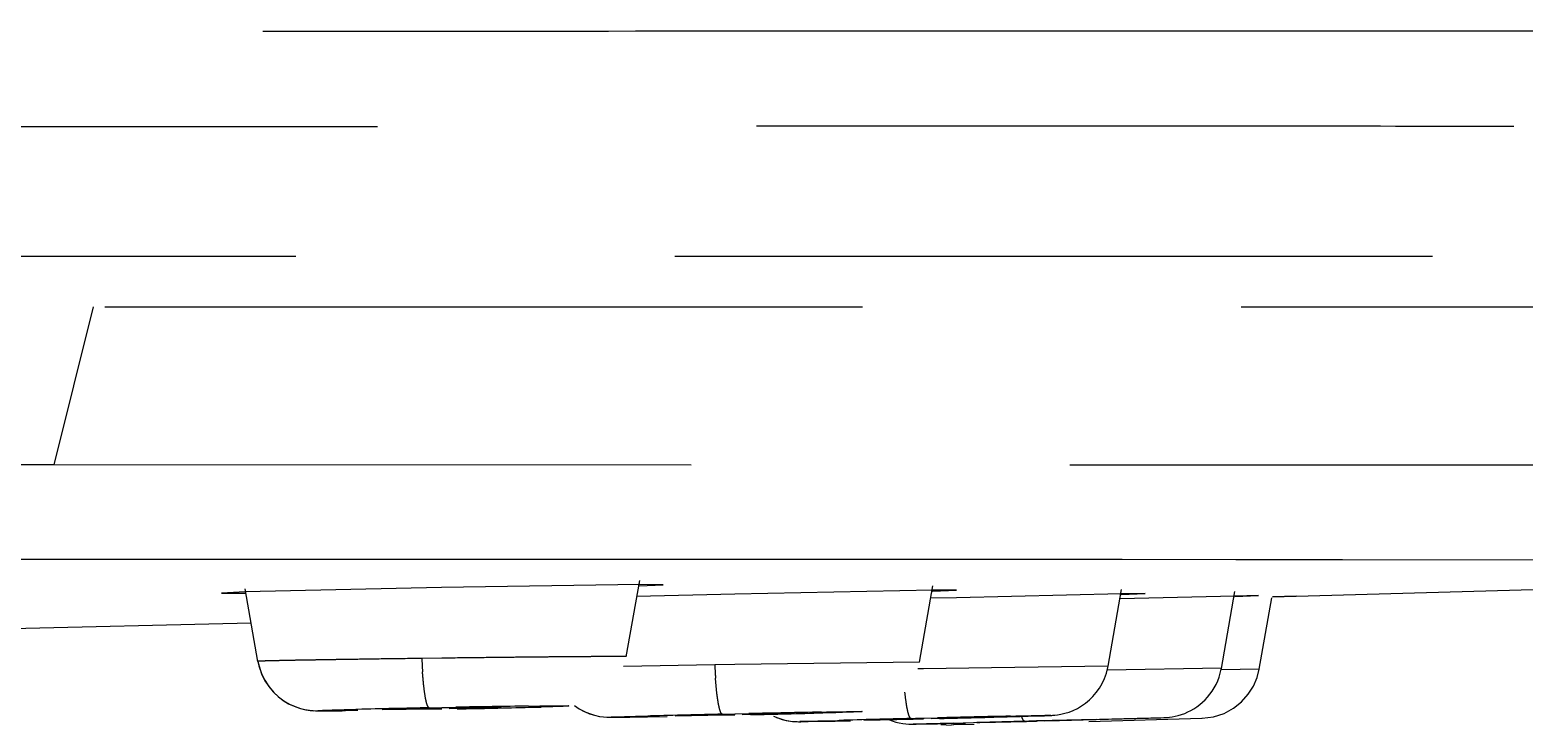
# Model space of a CAD drawing. Header units: millimetres. Extents: x 1236 to 1656, y -100 to 494.
# Drawn here: x 1508.289 to 1510.794, y 344.928 to 346.093 of the extents above; entities that cross this region are included whole.
import ezdxf

# ---------------------------------------------------------------- set-up
doc = ezdxf.new("R2010")
doc.units = ezdxf.units.MM
doc.header["$LTSCALE"] = 0.1
doc.linetypes.add('HIDDENX2', pattern=[19.05, 12.7, -6.35])
doc.layers.add('HIDDEN', color=8, linetype='HIDDENX2')

msp = doc.modelspace()

# ---------------------------------------------------------------- linework, layer by layer
at = {"layer": 'HIDDEN'}
for p, q in [((1509.7604, 346.0913), (1509.8013, 346.0913)), ((1509.8013, 346.0913), (1510.2449, 346.0915)), ((1510.2449, 346.0915), (1510.2934, 346.0915)), ((1510.2934, 346.0915), (1510.8947, 346.0912)), ((1512.5448, 345.7134), (1507.4931, 345.7134)), ((1474.1245, 345.6287), (1512.7541, 345.6287)), ((1508.395, 345.6287), (1508.3287, 345.3641)), ((1508.3287, 345.3641), (1503.0116, 345.3633)), ((1511.3021, 345.3634), (1508.3287, 345.3642)), ((1507.8308, 345.2062), (1508.6115, 345.2062)), ((1508.6115, 345.2062), (1508.6996, 345.2062)), ((1508.6996, 345.2062), (1508.9637, 345.2061)), ((1508.9637, 345.2061), (1508.9789, 345.2061)), ((1508.9789, 345.2061), (1509.2162, 345.2061)), ((1509.2162, 345.2061), (1509.4548, 345.2061)), ((1509.4548, 345.2061), (1509.4709, 345.2061)), ((1509.4709, 345.2061), (1509.8437, 345.206)), ((1509.8437, 345.206), (1509.9085, 345.206)), ((1509.9085, 345.206), (1510.1197, 345.206)), ((1510.1197, 345.206), (1510.3102, 345.2059)), ((1510.3102, 345.2059), (1510.4135, 345.2058)), ((1510.4114, 345.144), (1512.4384, 345.2033)), ((1510.4135, 345.2058), (1510.4893, 345.2058)), ((1510.4893, 345.2058), (1512.4364, 345.2034)), ((1508.9789, 345.1587), (1508.6498, 345.1514)), ((1509.311, 345.1636), (1508.9789, 345.1587)), ((1509.2886, 345.0428), (1509.3111, 345.1702)), ((1509.3102, 345.1615), (1509.3505, 345.1633)), ((1509.3505, 345.1633), (1509.311, 345.1636)), ((1509.7799, 345.0334), (1509.8025, 345.1614)), ((1508.6498, 345.1514), (1508.6102, 345.1495)), ((1508.6102, 345.1495), (1508.6497, 345.1491)), ((1508.671, 345.035), (1508.6496, 345.1564)), ((1509.4703, 345.1477), (1509.3058, 345.1439)), ((1509.8024, 345.1543), (1509.4703, 345.1477)), ((1509.8423, 345.1417), (1509.7989, 345.1407)), ((1509.8019, 345.1528), (1509.8419, 345.1545)), ((1509.8419, 345.1545), (1509.8024, 345.1543)), ((1510.1187, 345.1481), (1509.8423, 345.1417)), ((1510.0962, 345.0271), (1510.1188, 345.1555)), ((1510.3086, 345.1443), (1510.1164, 345.1395)), ((1510.1183, 345.1471), (1510.1582, 345.1486)), ((1510.1582, 345.1486), (1510.1187, 345.1481)), ((1510.2861, 345.0233), (1510.3088, 345.1521)), ((1510.3084, 345.1438), (1510.3482, 345.1451)), ((1510.3482, 345.1451), (1510.3086, 345.1443)), ((1510.3494, 345.0221), (1510.3704, 345.1412)), ((1510.3718, 345.1429), (1510.4114, 345.144)), ((1510.4115, 345.144), (1510.3718, 345.1429)), ((1507.7045, 345.0765), (1508.6596, 345.0996)), ((1508.9791, 345.0403), (1508.9458, 345.0399)), ((1509.7799, 345.0334), (1509.4703, 345.0296)), ((1509.4369, 345.0291), (1509.2839, 345.0266)), ((1509.4703, 345.0296), (1509.4369, 345.0291)), ((1509.7865, 345.0225), (1509.7772, 345.0223)), ((1509.9005, 345.0244), (1509.7865, 345.0225)), ((1510.0962, 345.0271), (1509.9005, 345.0244)), ((1510.2861, 345.0234), (1510.0947, 345.0203)), ((1510.3494, 345.0222), (1510.286, 345.021)), ((1510.3458, 345.008), (1510.3494, 345.0222)), ((1508.9583, 344.9573), (1509.0026, 344.9581)), ((1509.0791, 344.9581), (1509.0051, 344.9574)), ((1509.0697, 344.9577), (1509.0774, 344.958)), ((1509.0774, 344.958), (1509.0791, 344.9581)), ((1509.1079, 344.9576), (1509.1283, 344.9581)), ((1509.1283, 344.9581), (1509.1459, 344.9585)), ((1508.7817, 344.9521), (1508.7899, 344.9521)), ((1508.7899, 344.9521), (1508.8, 344.9522)), ((1508.8, 344.9522), (1508.8122, 344.9523)), ((1508.8791, 344.9544), (1508.9606, 344.9553)), ((1508.8809, 344.9546), (1508.8791, 344.9544)), ((1508.9414, 344.9562), (1508.8809, 344.9546)), ((1508.9667, 344.9567), (1508.9414, 344.9562)), ((1508.9606, 344.9553), (1508.9791, 344.9556)), ((1508.9791, 344.9569), (1508.9667, 344.9567)), ((1509.0051, 344.9574), (1508.9791, 344.9569)), ((1508.9915, 344.9559), (1509.0168, 344.9564)), ((1509.0168, 344.9564), (1509.0697, 344.9577)), ((1509.2691, 344.9413), (1509.2781, 344.9414)), ((1509.2781, 344.9414), (1509.2945, 344.9416)), ((1509.2945, 344.9416), (1509.3241, 344.9421)), ((1509.3241, 344.9421), (1509.3569, 344.9427)), ((1509.3703, 344.9438), (1509.4525, 344.9452)), ((1509.372, 344.9439), (1509.3703, 344.9438)), ((1509.4323, 344.9456), (1509.372, 344.9439)), ((1509.4575, 344.9462), (1509.4323, 344.9456)), ((1509.4497, 344.9465), (1509.494, 344.9475)), ((1509.4525, 344.9452), (1509.4703, 344.9456)), ((1509.4703, 344.9465), (1509.4575, 344.9462)), ((1509.4962, 344.9471), (1509.4703, 344.9465)), ((1509.483, 344.9459), (1509.5083, 344.9465)), ((1509.5703, 344.9483), (1509.4962, 344.9471)), ((1509.5083, 344.9465), (1509.561, 344.9479)), ((1509.561, 344.9479), (1509.5686, 344.9482)), ((1509.5626, 344.9473), (1509.5828, 344.9478)), ((1509.5686, 344.9482), (1509.5703, 344.9483)), ((1509.5828, 344.9478), (1509.6181, 344.9487)), ((1509.5843, 344.934), (1509.5935, 344.9341)), ((1509.5935, 344.9341), (1509.6386, 344.935)), ((1509.6169, 344.9353), (1509.6454, 344.9361)), ((1509.6181, 344.9487), (1509.6396, 344.9493)), ((1509.6386, 344.935), (1509.6645, 344.9356)), ((1509.6865, 344.9367), (1509.7692, 344.9384)), ((1509.6882, 344.9368), (1509.6865, 344.9367)), ((1509.7483, 344.9385), (1509.6882, 344.9368)), ((1509.7735, 344.9391), (1509.7483, 344.9385)), ((1509.7661, 344.9393), (1509.8104, 344.9404)), ((1509.7692, 344.9384), (1509.7865, 344.9389)), ((1509.7865, 344.9395), (1509.7735, 344.9391)), ((1509.8123, 344.9401), (1509.7865, 344.9395)), ((1509.7995, 344.9392), (1509.8247, 344.9398)), ((1509.8864, 344.9417), (1509.8123, 344.9401)), ((1509.8247, 344.9398), (1509.8772, 344.9413)), ((1509.8707, 344.9326), (1509.9107, 344.9337)), ((1509.8768, 344.9408), (1509.9041, 344.9415)), ((1509.8772, 344.9413), (1509.8847, 344.9416)), ((1509.938, 344.9343), (1509.878, 344.9326)), ((1509.8812, 344.9326), (1509.9593, 344.9345)), ((1509.8847, 344.9416), (1509.8864, 344.9417)), ((1509.9041, 344.9415), (1509.9489, 344.9428)), ((1509.9107, 344.9337), (1509.9561, 344.9349)), ((1509.9632, 344.935), (1509.938, 344.9343)), ((1509.9489, 344.9428), (1509.9754, 344.9436)), ((1509.9561, 344.9349), (1510.0004, 344.9361)), ((1509.9593, 344.9345), (1509.9763, 344.935)), ((1509.9763, 344.9353), (1509.9632, 344.935)), ((1509.9754, 344.9436), (1509.9897, 344.944)), ((1510.0022, 344.936), (1509.9763, 344.9353)), ((1509.9894, 344.9353), (1510.0146, 344.936)), ((1509.9897, 344.944), (1509.9967, 344.9443)), ((1509.9967, 344.9443), (1510.0002, 344.9444)), ((1510.0004, 344.9361), (1510.1224, 344.9393)), ((1510.0763, 344.9378), (1510.0022, 344.936)), ((1510.1249, 344.9388), (1510.0038, 344.9355)), ((1510.0146, 344.936), (1510.0746, 344.9377)), ((1510.0637, 344.9345), (1510.2535, 344.9396)), ((1510.074, 344.9374), (1510.1428, 344.9393)), ((1510.0746, 344.9377), (1510.0763, 344.9378)), ((1510.1224, 344.9393), (1510.1902, 344.9408)), ((1510.1428, 344.9393), (1510.1639, 344.9399)), ((1510.1639, 344.9399), (1510.1846, 344.9406)), ((1510.1846, 344.9406), (1510.1897, 344.9408)), ((1510.1897, 344.9408), (1510.1917, 344.9408)), ((1509.8373, 344.9312), (1509.7697, 344.9297)), ((1509.77, 344.9296), (1509.7745, 344.9297)), ((1509.7745, 344.9297), (1509.8104, 344.9305)), ((1509.7932, 344.9301), (1509.857, 344.9317)), ((1509.8158, 344.9293), (1509.8329, 344.9282)), ((1509.8375, 344.9284), (1509.8331, 344.9282)), ((1509.8353, 344.9317), (1509.8707, 344.9326)), ((1509.8718, 344.9293), (1509.8371, 344.9284)), ((1509.878, 344.9326), (1509.8763, 344.9325)), ((1509.8763, 344.9325), (1509.8812, 344.9326))]:
    msp.add_line(p, q, dxfattribs=at)
for points in [[(1508.671, 345.035), (1508.6727, 345.0274), (1508.6768, 345.0149), (1508.6824, 345.0033)], [(1508.6711, 345.035), (1508.6729, 345.0267), (1508.6772, 345.0141), (1508.6829, 345.0025), (1508.6898, 344.9921), (1508.6975, 344.9831), (1508.7058, 344.9753), (1508.7147, 344.9688), (1508.7239, 344.9634), (1508.7333, 344.9592), (1508.7425, 344.9561), (1508.7513, 344.954), (1508.7588, 344.9529), (1508.7638, 344.9525), (1508.7675, 344.9523), (1508.7702, 344.9522), (1508.7726, 344.9522), (1508.7753, 344.9521), (1508.7817, 344.9521)], [(1510.0002, 344.9444), (1510.0016, 344.9445), (1510.0035, 344.9446), (1510.0068, 344.9449), (1510.0112, 344.9454), (1510.0171, 344.9464), (1510.0239, 344.948), (1510.0308, 344.9501), (1510.0378, 344.9528), (1510.0448, 344.9563), (1510.0517, 344.9603), (1510.0584, 344.965), (1510.0648, 344.9703), (1510.0708, 344.9762), (1510.0764, 344.9828), (1510.0815, 344.99), (1510.0861, 344.9978), (1510.0901, 345.0062), (1510.0933, 345.0153), (1510.0957, 345.0249), (1510.0962, 345.0271)], [(1510.1917, 344.9408), (1510.1931, 344.9409), (1510.1956, 344.9411), (1510.199, 344.9414), (1510.2034, 344.942), (1510.2085, 344.943), (1510.2138, 344.9443), (1510.2193, 344.9459), (1510.2246, 344.9479), (1510.2299, 344.9502), (1510.235, 344.9528), (1510.2401, 344.9557), (1510.245, 344.9589), (1510.2498, 344.9625), (1510.2544, 344.9664), (1510.2588, 344.9706), (1510.263, 344.9751), (1510.2669, 344.98), (1510.2706, 344.9851), (1510.2741, 344.9906), (1510.2771, 344.9963), (1510.2799, 345.0023), (1510.2822, 345.0086), (1510.2842, 345.0152), (1510.2858, 345.022), (1510.2861, 345.0234)], [(1508.6824, 345.0033), (1508.6891, 344.9929), (1508.6966, 344.9839), (1508.7048, 344.9761), (1508.7135, 344.9695), (1508.7225, 344.9641), (1508.7319, 344.9597), (1508.741, 344.9565), (1508.7498, 344.9543), (1508.7574, 344.9531), (1508.7628, 344.9525), (1508.7646, 344.9524)], [(1510.2536, 344.9396), (1510.2726, 344.9419), (1510.2905, 344.9477), (1510.3064, 344.9564), (1510.32, 344.9673), (1510.3311, 344.9799), (1510.3397, 344.9936), (1510.3458, 345.008)], [(1509.2016, 344.9609), (1509.2096, 344.9555), (1509.2182, 344.951), (1509.2269, 344.9473), (1509.2355, 344.9446), (1509.2436, 344.9429), (1509.2505, 344.9419), (1509.2559, 344.9415), (1509.2589, 344.9414), (1509.261, 344.9413), (1509.2629, 344.9413), (1509.2647, 344.9413), (1509.2691, 344.9413)], [(1509.2016, 344.9609), (1509.2093, 344.9557), (1509.2179, 344.9511), (1509.2266, 344.9474), (1509.2353, 344.9447), (1509.2355, 344.9446)], [(1509.0725, 344.9568), (1509.0849, 344.957), (1509.1079, 344.9576)], [(1509.5351, 344.9432), (1509.5424, 344.9402), (1509.5496, 344.9378), (1509.5566, 344.9361), (1509.5634, 344.9349)], [(1509.5402, 344.941), (1509.5474, 344.9385), (1509.5543, 344.9366), (1509.5612, 344.9352), (1509.5671, 344.9345)], [(1509.5671, 344.9345), (1509.5717, 344.9341), (1509.5751, 344.934), (1509.577, 344.9339), (1509.5784, 344.9339), (1509.5797, 344.9339), (1509.5811, 344.9339), (1509.5843, 344.934)], [(1509.7272, 344.9379), (1509.7279, 344.9376), (1509.7341, 344.9352), (1509.7402, 344.9333), (1509.7462, 344.9318), (1509.7519, 344.9308), (1509.7574, 344.9301), (1509.7621, 344.9297), (1509.7651, 344.9296), (1509.7672, 344.9296), (1509.7684, 344.9296), (1509.77, 344.9296)]]:
    msp.add_lwpolyline(points, dxfattribs=at)
for centre, radius, start, end in [((1509.7525, 345.0708), 0.8073, 182.1982, 183.7791), ((1510.2361, 345.0627), 0.7999, 182.4049, 184.0037), ((1509.4851, 318.0837), 26.8788, 90.76867, 91.02854), ((1508.6033, 366.3039), 21.3523, 271.07831, 271.40361), ((1509.3613, 323.5516), 21.4094, 91.07871, 91.40221), ((1510.1589, 313.3806), 31.5739, 91.28695, 91.5062), ((1510.3637, 305.1902), 39.7668, 91.07733, 91.25307), ((1508.7899, 376.4268), 31.489, 271.28668, 271.50716), ((1510.9073, 299.3833), 45.5703, 91.43494, 91.5868), ((1511.2275, 287.4325), 57.5253, 91.289998, 91.411533), ((1508.6757, 390.3725), 45.4475, 271.43475, 271.58746)]:
    msp.add_arc(centre, radius, start, end, dxfattribs=at)
for points, knots in [([(1493.4392, 346.091), (1494.1797, 346.0913), (1495.6579, 346.0916), (1497.8688, 346.0909), (1500.0625, 346.0913), (1501.8744, 346.0911), (1503.3035, 346.0913), (1504.3512, 346.0917), (1505.3739, 346.0925), (1506.207, 346.0929), (1506.8541, 346.0925), (1507.4668, 346.0917), (1508.1908, 346.0906), (1509.0022, 346.0907), (1509.5171, 346.0912), (1509.7604, 346.0913)], [0, 0, 0, 0, 0.136111, 0.271708, 0.406381, 0.539336, 0.604747, 0.669067, 0.731911, 0.792739, 0.82219, 0.850865, 0.905361, 0.95527, 1, 1, 1, 1]), ([(1507.6016, 345.9321), (1507.8255, 345.9318), (1508.1566, 345.931), (1508.5913, 345.9309), (1508.9014, 345.9313), (1509.1991, 345.9317), (1509.5677, 345.9321), (1509.992, 345.9322), (1510.457, 345.9319), (1510.8631, 345.9317), (1511.2103, 345.9318), (1511.5018, 345.9318), (1511.7438, 345.932), (1511.9442, 345.9322), (1512.11, 345.9321), (1512.2473, 345.9314), (1512.3466, 345.9299), (1512.4162, 345.928), (1512.4629, 345.927), (1512.5071, 345.9267), (1512.562, 345.9276), (1512.6022, 345.9292), (1512.6285, 345.9303)], [0, 0, 0, 0, 0.133607, 0.19758, 0.259399, 0.318713, 0.375203, 0.479409, 0.571916, 0.652723, 0.721724, 0.779117, 0.826691, 0.866143, 0.898715, 0.925633, 0.948075, 0.957981, 0.967221, 0.97596, 0.984311, 1, 1, 1, 1]), ([(1508.9458, 345.0399), (1508.9273, 345.0396), (1508.8915, 345.0392), (1508.8475, 345.0385), (1508.8143, 345.038), (1508.7913, 345.0377), (1508.7699, 345.0373), (1508.7503, 345.037), (1508.7326, 345.0367), (1508.717, 345.0364), (1508.7036, 345.0361), (1508.6938, 345.0359), (1508.6871, 345.0357), (1508.683, 345.0356), (1508.6795, 345.0355), (1508.6766, 345.0354), (1508.6746, 345.0353), (1508.6733, 345.0352), (1508.6725, 345.0352), (1508.6719, 345.0351), (1508.6715, 345.0351), (1508.6713, 345.0351), (1508.6711, 345.0351), (1508.6711, 345.035)], [0, 0, 0, 0, 0.201702, 0.391591, 0.480384, 0.564206, 0.642334, 0.714046, 0.778623, 0.835528, 0.884462, 0.925141, 0.942296, 0.957281, 0.970063, 0.980614, 0.988908, 0.992201, 0.994919, 0.99706, 0.99862, 0.999599, 1, 1, 1, 1]), ([(1509.2886, 345.0428), (1509.2886, 345.0429), (1509.2884, 345.0429), (1509.2882, 345.0429), (1509.2877, 345.0429), (1509.287, 345.043), (1509.2862, 345.043), (1509.2847, 345.043), (1509.2823, 345.043), (1509.279, 345.0431), (1509.2749, 345.0431), (1509.2701, 345.0431), (1509.2647, 345.0431), (1509.2585, 345.0431), (1509.2489, 345.043), (1509.2354, 345.0429), (1509.2174, 345.0428), (1509.197, 345.0427), (1509.1746, 345.0425), (1509.1503, 345.0422), (1509.1244, 345.042), (1509.0872, 345.0416), (1509.0386, 345.041), (1508.9992, 345.0406), (1508.9791, 345.0403)], [0, 0, 0, 0, 0.000355, 0.001303, 0.002856, 0.005012, 0.007769, 0.011122, 0.019607, 0.030438, 0.043588, 0.059027, 0.076728, 0.096662, 0.118789, 0.169353, 0.227856, 0.293728, 0.366388, 0.445144, 0.529239, 0.617916, 0.80562, 1, 1, 1, 1]), ([(1508.9583, 344.9572), (1508.9577, 344.9573), (1508.9567, 344.9581), (1508.9559, 344.9595), (1508.9547, 344.9622), (1508.9533, 344.9668), (1508.9511, 344.9774), (1508.9488, 344.9945), (1508.9475, 345.0094), (1508.947, 345.0176)], [0, 0, 0, 0, 0.029022, 0.052203, 0.082594, 0.167192, 0.283746, 0.602657, 1, 1, 1, 1]), ([(1509.4497, 344.9465), (1509.4491, 344.9465), (1509.4482, 344.9473), (1509.4473, 344.9488), (1509.4461, 344.9514), (1509.4447, 344.956), (1509.4431, 344.963), (1509.4416, 344.972), (1509.4397, 344.9868), (1509.4387, 344.9986), (1509.4381, 345.0068)], [0, 0, 0, 0, 0.029003, 0.052099, 0.082397, 0.166837, 0.283307, 0.429672, 0.602362, 1, 1, 1, 1]), ([(1509.7661, 344.9393), (1509.7656, 344.9393), (1509.7648, 344.9398), (1509.764, 344.9408), (1509.763, 344.9427), (1509.7618, 344.9459), (1509.7605, 344.9509), (1509.7591, 344.9573), (1509.7573, 344.9684), (1509.7563, 344.9773), (1509.7556, 344.9836)], [0, 0, 0, 0, 0.031451, 0.054648, 0.084314, 0.165462, 0.277621, 0.419741, 0.589966, 1, 1, 1, 1]), ([(1509.1245, 344.96), (1509.134, 344.9601), (1509.1473, 344.9603), (1509.1638, 344.9604), (1509.1735, 344.9605), (1509.1811, 344.9605), (1509.1862, 344.9605), (1509.1892, 344.9604), (1509.1905, 344.9604), (1509.1912, 344.9604), (1509.1916, 344.9603), (1509.1918, 344.9603), (1509.192, 344.9603), (1509.1919, 344.9602), (1509.1917, 344.9602), (1509.1914, 344.9601), (1509.1907, 344.9601), (1509.1895, 344.96), (1509.1877, 344.9599), (1509.1853, 344.9598), (1509.181, 344.9596), (1509.1744, 344.9594), (1509.165, 344.9591), (1509.1487, 344.9586), (1509.1356, 344.9583), (1509.1263, 344.958)], [0, 0, 0, 0, 0.21288, 0.299706, 0.372298, 0.429913, 0.471807, 0.486641, 0.497358, 0.501176, 0.503967, 0.505738, 0.506507, 0.506911, 0.50827, 0.510645, 0.514042, 0.523909, 0.537875, 0.555923, 0.577981, 0.633792, 0.704634, 0.789834, 1, 1, 1, 1]), ([(1508.8386, 344.9527), (1508.8292, 344.9525), (1508.8159, 344.9524), (1508.7994, 344.9522), (1508.7898, 344.9522), (1508.783, 344.9522), (1508.7786, 344.9522), (1508.7761, 344.9522), (1508.7742, 344.9522), (1508.7726, 344.9523), (1508.772, 344.9523), (1508.7712, 344.9524), (1508.7719, 344.9526), (1508.7725, 344.9526), (1508.7739, 344.9527), (1508.7758, 344.9528), (1508.7782, 344.9529), (1508.7825, 344.9531), (1508.7891, 344.9533), (1508.7986, 344.9536), (1508.8149, 344.9541), (1508.8281, 344.9544), (1508.8374, 344.9547)], [0, 0, 0, 0, 0.212465, 0.299043, 0.371367, 0.4287, 0.451516, 0.470307, 0.484997, 0.495571, 0.502036, 0.504425, 0.506283, 0.512195, 0.522203, 0.536307, 0.554493, 0.576688, 0.632769, 0.703878, 0.78934, 1, 1, 1, 1]), ([(1509.3305, 344.9423), (1509.321, 344.9421), (1509.3077, 344.9418), (1509.2912, 344.9416), (1509.2815, 344.9415), (1509.2739, 344.9414), (1509.2688, 344.9413), (1509.2659, 344.9413), (1509.2643, 344.9414), (1509.2637, 344.9414), (1509.2629, 344.9414), (1509.2636, 344.9415), (1509.2642, 344.9415), (1509.2656, 344.9416), (1509.2684, 344.9418), (1509.2733, 344.942), (1509.2807, 344.9422), (1509.2901, 344.9425), (1509.3064, 344.943), (1509.3196, 344.9433), (1509.3289, 344.9436)], [0, 0, 0, 0, 0.212769, 0.299512, 0.372005, 0.429512, 0.471293, 0.486069, 0.496726, 0.50327, 0.505717, 0.507445, 0.513257, 0.523169, 0.537182, 0.577388, 0.633305, 0.70426, 0.789581, 1, 1, 1, 1]), ([(1509.6471, 344.9352), (1509.6388, 344.935), (1509.6268, 344.9348), (1509.6118, 344.9345), (1509.6027, 344.9343), (1509.595, 344.9341), (1509.5895, 344.9341), (1509.5859, 344.934), (1509.5839, 344.934), (1509.5822, 344.934), (1509.5811, 344.934), (1509.5804, 344.934), (1509.5801, 344.934), (1509.5798, 344.934), (1509.5797, 344.934), (1509.5796, 344.934), (1509.5797, 344.934), (1509.5798, 344.934), (1509.5801, 344.9341), (1509.5805, 344.9341), (1509.581, 344.9341), (1509.5816, 344.9341), (1509.5825, 344.9342), (1509.584, 344.9342), (1509.5871, 344.9344), (1509.5919, 344.9345), (1509.5989, 344.9348), (1509.6074, 344.935), (1509.6136, 344.9352), (1509.6169, 344.9353)], [0, 0, 0, 0, 0.239924, 0.341175, 0.428908, 0.502495, 0.561311, 0.584985, 0.604731, 0.620494, 0.632268, 0.63666, 0.640056, 0.642457, 0.643865, 0.644293, 0.644899, 0.64649, 0.649073, 0.65265, 0.657221, 0.662786, 0.669343, 0.685438, 0.705488, 0.757189, 0.823886, 0.905013, 1, 1, 1, 1]), ([(1509.616, 344.95), (1509.6255, 344.9502), (1509.6388, 344.9504), (1509.6554, 344.9507), (1509.665, 344.9508), (1509.6727, 344.9509), (1509.6778, 344.9509), (1509.6808, 344.9509), (1509.6823, 344.9509), (1509.683, 344.9509), (1509.6838, 344.9508), (1509.6832, 344.9507), (1509.6826, 344.9507), (1509.6812, 344.9506), (1509.6784, 344.9505), (1509.6735, 344.9503), (1509.6662, 344.9501), (1509.6568, 344.9498), (1509.6405, 344.9493), (1509.6274, 344.9489), (1509.6181, 344.9487)], [0, 0, 0, 0, 0.213199, 0.300195, 0.372962, 0.430756, 0.472828, 0.48775, 0.498553, 0.505242, 0.507831, 0.50942, 0.515089, 0.52486, 0.538734, 0.578666, 0.634314, 0.705005, 0.790067, 1, 1, 1, 1]), ([(1509.9324, 344.9433), (1509.9419, 344.9435), (1509.9584, 344.9439), (1509.9778, 344.9442), (1509.989, 344.9444), (1509.9951, 344.9445), (1509.9976, 344.9445), (1510.0008, 344.9445), (1509.9981, 344.9443), (1509.9957, 344.9443), (1509.99, 344.944), (1509.9791, 344.9437), (1509.9602, 344.9431), (1509.9441, 344.9427), (1509.9347, 344.9424)], [0, 0, 0, 0, 0.213409, 0.373408, 0.431324, 0.473521, 0.499369, 0.508755, 0.515851, 0.539365, 0.579173, 0.634704, 0.790244, 1, 1, 1, 1]), ([(1509.9561, 344.9349), (1509.9557, 344.9349), (1509.9547, 344.9354), (1509.9537, 344.9369), (1509.9526, 344.9393), (1509.9519, 344.9412), (1509.9516, 344.9423)], [0, 0, 0, 0, 0.127796, 0.321682, 0.608229, 1, 1, 1, 1])]:
    msp.add_open_spline(points, degree=3, knots=knots, dxfattribs=at)

doc.saveas('drawing.dxf')
